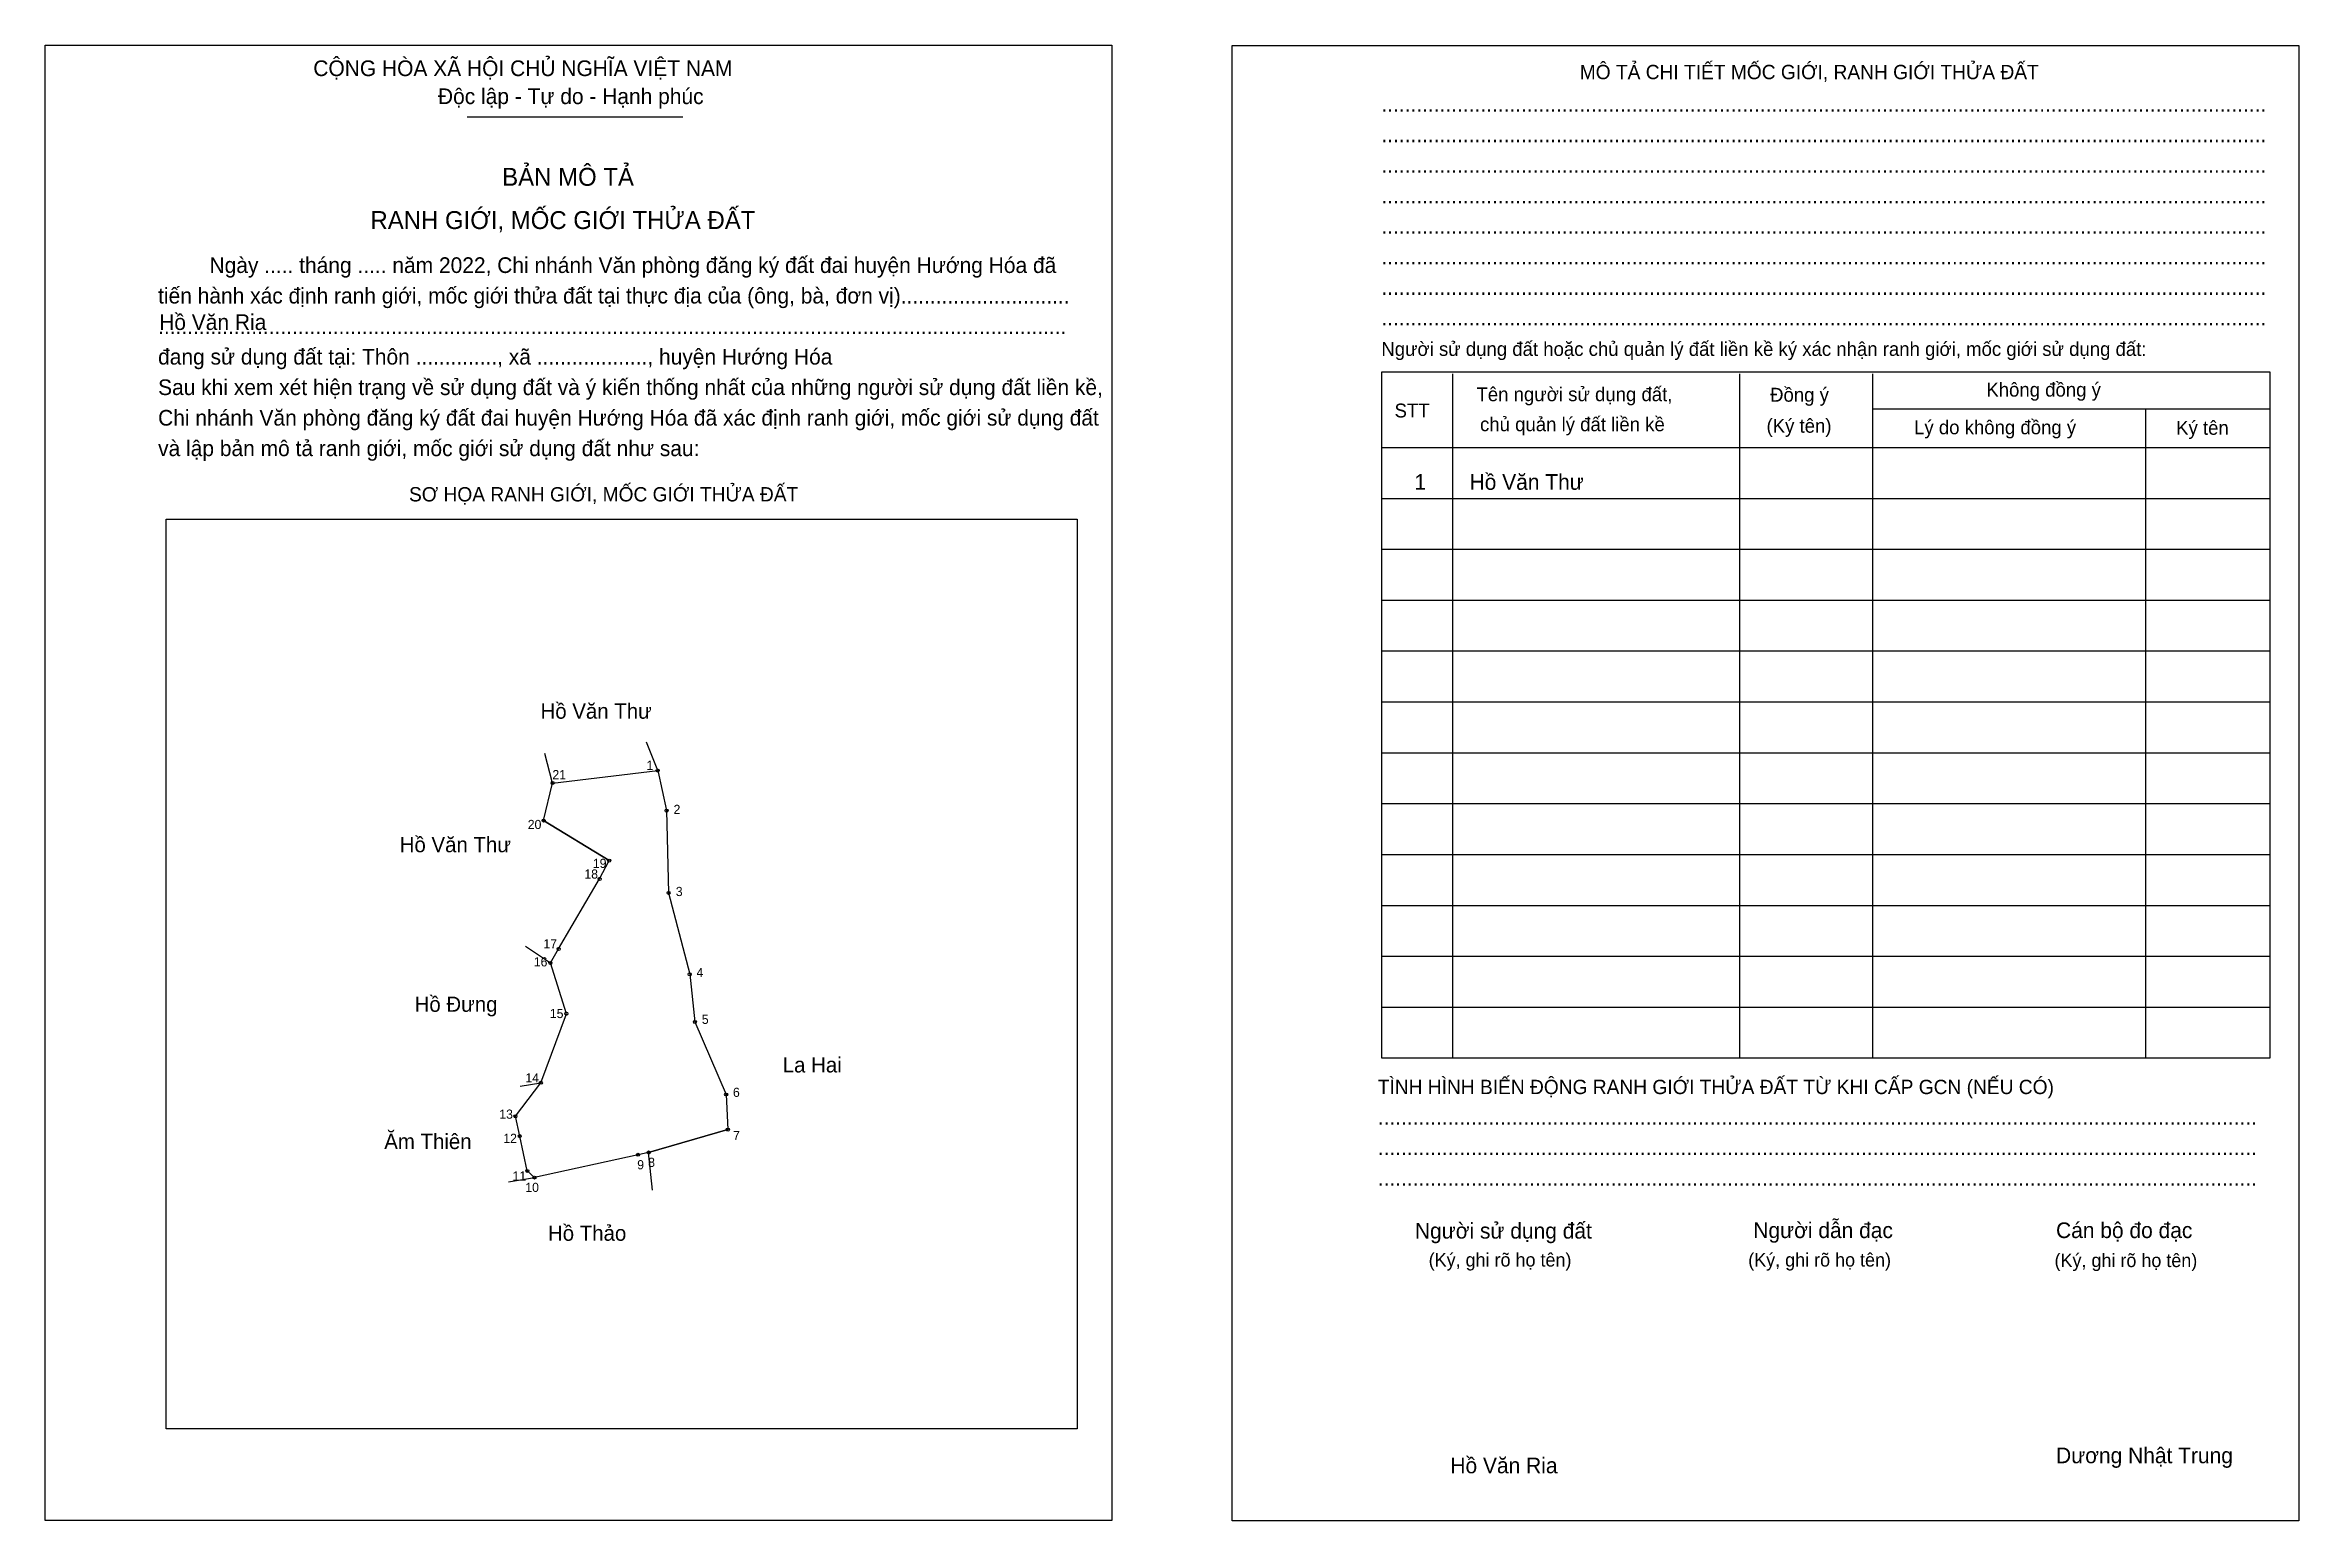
# Model space of a CAD drawing. Extents: x 544527 to 545457, y 1836534 to 1837144.
import ezdxf

# ---------------------------------------------------------------- set-up
doc = ezdxf.new("R2010")
doc.units = 0
for name, color, linetype in [('Level 1', 7, 'Continuous'), ('Level 10', 7, 'Continuous'), ('Level 11', 7, 'Continuous'), ('Level 2', 7, 'Continuous'), ('Level 25', 7, 'Continuous'), ('Level 27', 7, 'Continuous'), ('Level 36', 7, 'Continuous'), ('Level 52', 7, 'Continuous'), ('Level 55', 7, 'Continuous'), ('Level 6', 7, 'Continuous'), ('Level 9', 7, 'Continuous')]:
    doc.layers.add(name, color=color, linetype=linetype)

msp = doc.modelspace()

# ---------------------------------------------------------------- linework, layer by layer
at = {"layer": 'Level 1'}
for p, q in [((544526.57, 1837143.71), (544526.57, 1837143.71)), ((545016.58, 1837143.5), (545016.58, 1837143.5)), ((544700.85, 1837114.09), (544789.91, 1837114.09)), ((545107.63, 1837008.01), (545107.63, 1836725.47)), ((545226.1, 1837008.01), (545226.1, 1836725.47)), ((545280.93, 1837008.01), (545280.93, 1836725.47)), ((545280.93, 1836993.51), (545445.2, 1836993.51)), ((545393.73, 1836993.51), (545393.73, 1836725.47)), ((545078.22, 1836977.55), (545445.2, 1836977.55)), ((545078.22, 1836956.54), (545445.2, 1836956.54)), ((544576.59, 1836947.93), (544576.59, 1836947.93)), ((545078.22, 1836935.54), (545445.2, 1836935.54)), ((545078.22, 1836914.53), (545445.2, 1836914.53)), ((545078.22, 1836893.52), (545445.2, 1836893.52)), ((545078.22, 1836872.52), (545445.2, 1836872.52)), ((545078.22, 1836851.51), (545445.2, 1836851.51)), ((545078.22, 1836830.51), (545445.2, 1836830.51)), ((545078.22, 1836809.5), (545445.2, 1836809.5)), ((545078.22, 1836788.49), (545445.2, 1836788.49)), ((545078.22, 1836767.49), (545445.2, 1836767.49)), ((545078.22, 1836746.48), (545445.2, 1836746.48)), ((544952.6, 1836572.34), (544952.6, 1836572.34)), ((544967.01, 1836534.53), (544967.01, 1836534.53)), ((545457.02, 1836534.32), (545457.02, 1836534.32))]:
    msp.add_line(p, q, dxfattribs=at)
for points in [[(545445.2, 1837008.64), (545078.22, 1837008.64), (545078.22, 1836725.47), (545445.2, 1836725.47)], [(544576.59, 1836947.93), (544952.6, 1836947.93), (544952.6, 1836572.34), (544576.59, 1836572.34)]]:
    msp.add_lwpolyline(points, close=True, dxfattribs=at)
at = {"layer": 'Level 10'}
for p, q in [((544724.87, 1836771.61), (544735.19, 1836764.7)), ((544722.64, 1836713.89), (544731.24, 1836715.24)), ((544777.37, 1836670.83), (544775.74, 1836686.45)), ((544717.9, 1836674.28), (544728.62, 1836676.11))]:
    msp.add_line(p, q, dxfattribs=at)
msp.add_lwpolyline([(544720.75, 1836701.38), (544731.24, 1836715.24), (544741.77, 1836743.74), (544735.19, 1836764.7), (544738.59, 1836770.5), (544755.52, 1836799.4), (544759.44, 1836806.96), (544732.4, 1836823.5), (544736.11, 1836839.01), (544779.49, 1836844.16), (544783.14, 1836827.61), (544783.95, 1836793.64), (544792.69, 1836760.04), (544794.84, 1836740.36), (544807.75, 1836710.36), (544808.44, 1836695.88), (544775.74, 1836686.45), (544771.4, 1836685.5), (544728.62, 1836676.11), (544725.65, 1836678.84), (544722.53, 1836693.19)], close=True, dxfattribs=at)
at = {"layer": 'Level 11'}
for centre in [(544736.11, 1836839.01), (544779.49, 1836844.16), (544732.4, 1836823.5), (544783.14, 1836827.61), (544759.44, 1836806.96), (544755.52, 1836799.4), (544783.95, 1836793.64), (544735.19, 1836764.7), (544738.59, 1836770.5), (544792.69, 1836760.04), (544741.77, 1836743.74), (544794.84, 1836740.36), (544731.24, 1836715.24), (544807.75, 1836710.36), (544720.75, 1836701.38), (544720.75, 1836701.38), (544722.53, 1836693.19), (544808.44, 1836695.88), (544771.4, 1836685.5), (544775.74, 1836686.45), (544725.65, 1836678.84), (544728.62, 1836676.11)]:
    msp.add_circle(centre, 0.63, dxfattribs=at)
at = {"layer": 'Level 2'}
for points in [[(544526.58, 1837143.71), (544967.01, 1837143.71), (544967.01, 1836534.53), (544526.58, 1836534.53)], [(545016.59, 1837143.5), (545457.03, 1837143.5), (545457.03, 1836534.32), (545016.59, 1836534.32)]]:
    msp.add_lwpolyline(points, close=True, dxfattribs=at)
at = {"layer": 'Level 25'}
for p, q in [((544732.4, 1836823.5), (544759.44, 1836806.96)), ((544775.74, 1836686.45), (544808.44, 1836695.88))]:
    msp.add_line(p, q, dxfattribs=at)
at = {"layer": 'Level 27'}
for p, q in [((544736.11, 1836839.01), (544732.89, 1836851.19)), ((544779.49, 1836844.16), (544774.82, 1836855.87))]:
    msp.add_line(p, q, dxfattribs=at)

# ---------------------------------------------------------------- texts
at = {"layer": 'Level 1'}
for s, height, p in [('CỘNG HÒA XÃ HỘI CHỦ NGHĨA VIỆT NAM', 6.4696, (544637.3, 1837130.9)), ('MÔ TẢ CHI TIẾT MỐC GIỚI, RANH GIỚI THỬA ĐẤT', 5.915, (545160.12, 1837129.62)), ('Độc lập - Tự do - Hạnh phúc', 6.4696, (544688.76, 1837119.34)), ('........................................................................................................................................................', 6.46956, (545078.22, 1837116.19)), ('........................................................................................................................................................', 6.46956, (545078.22, 1837103.59)), ('BẢN MÔ TẢ', 7.395, (544715.28, 1837085.61)), ('........................................................................................................................................................', 6.46956, (545078.22, 1837090.98)), ('RANH GIỚI, MỐC GIỚI THỬA ĐẤT', 7.3946, (544660.9, 1837067.75)), ('........................................................................................................................................................', 6.46956, (545078.22, 1837078.38)), ('........................................................................................................................................................', 6.46956, (545078.22, 1837065.78)), ('Ngày ..... tháng ..... năm 2022, Chi nhánh Văn phòng đăng ký đất đai huyện Hướng Hóa đã', 6.4696, (544594.45, 1837049.6)), ('........................................................................................................................................................', 6.46956, (545078.22, 1837053.17)), ('tiến hành xác định ranh giới, mốc giới thửa đất tại thực địa của (ông, bà, đơn vị).............................', 6.46956, (544573.23, 1837037)), ('........................................................................................................................................................', 6.46956, (545078.22, 1837040.57)), ('............................................................................................................................................................', 6.46956, (544573.23, 1837024.39)), ('........................................................................................................................................................', 6.46956, (545078.22, 1837027.96)), ('đang sử dụng đất tại: Thôn .............., xã ..................., huyện Hướng Hóa', 6.4696, (544573.23, 1837011.79)), ('Người sử dụng đất hoặc chủ quản lý đất liền kề ký xác nhận ranh giới, mốc giới sử dụng đất:', 5.7308, (545078.22, 1837015.36)), ('Sau khi xem xét hiện trạng về sử dụng đất và ý kiến thống nhất của những người sử dụng đất liền kề,', 6.4696, (544573.23, 1836999.19)), ('Tên người sử dụng đất,', 5.7308, (545117.5, 1836996.67)), ('Đồng ý', 5.731, (545238.71, 1836996.46)), ('Không đồng ý', 5.7308, (545327.98, 1836998.56)), ('Chi nhánh Văn phòng đăng ký đất đai huyện Hướng Hóa đã xác định ranh giới, mốc giới sử dụng đất', 6.4696, (544573.23, 1836986.58)), ('STT', 5.731, (545083.68, 1836989.94)), ('chủ quản lý đất liền kề', 5.7308, (545118.97, 1836984.27)), ('(Ký tên)', 5.731, (545237.24, 1836983.64)), ('Lý do không đồng ý', 5.7308, (545298.16, 1836983.01)), ('Ký tên', 5.731, (545406.34, 1836982.8)), ('và lập bản mô tả ranh giới, mốc giới sử dụng đất như sau:', 6.4696, (544573.23, 1836973.98)), ('SƠ HỌA RANH GIỚI, MỐC GIỚI THỬA ĐẤT', 5.915, (544676.81, 1836955.27)), ('TÌNH HÌNH BIẾN ĐỘNG RANH GIỚI THỬA ĐẤT TỪ KHI CẤP GCN (NẾU CÓ)', 5.915, (545076.75, 1836710.56)), ('.......................................................................................................................................................', 6.46956, (545076.75, 1836697.96)), ('.......................................................................................................................................................', 6.46956, (545076.75, 1836685.35)), ('.......................................................................................................................................................', 6.46956, (545076.75, 1836672.75)), ('Người sử dụng đất', 6.4696, (545092.08, 1836650.9)), ('Người dẫn đạc', 6.4696, (545231.78, 1836651.11)), ('Cán bộ đo đạc', 6.4696, (545356.76, 1836651.11)), ('(Ký, ghi rõ họ tên)', 5.5456, (545097.76, 1836639.35)), ('(Ký, ghi rõ họ tên)', 5.5456, (545229.68, 1836639.35)), ('(Ký, ghi rõ họ tên)', 5.5456, (545356.13, 1836639.14)), ('Dương Nhật Trung', 6.4696, (545356.76, 1836558.15))]:
    msp.add_text(s, height=height, dxfattribs=at).set_placement(p)
at = {"layer": 'Level 36'}
for s, p in [('Hồ Văn Thư', (544731.11, 1836865.55)), ('Hồ Văn Thư', (544672.97, 1836810.43)), ('Hồ Đưng', (544679.13, 1836744.53)), ('La Hai', (544831.1, 1836719.49)), ('Ăm Thiên', (544666.59, 1836687.87)), ('Hồ Thảo', (544734.19, 1836650))]:
    msp.add_text(s, height=6.302, dxfattribs=at).set_placement(p)
at = {"layer": 'Level 52'}
for s, p in [('1', (545091.86, 1836960.07)), ('Hồ Văn Thư', (545114.64, 1836960.07))]:
    msp.add_text(s, height=6.47, dxfattribs=at).set_placement(p)
at = {"layer": 'Level 55'}
for s, p in [('21', (544735.84, 1836839.01)), ('1', (544779.37, 1836844.16)), ('20', (544732.1, 1836823.5)), ('2', (544783, 1836827.61)), ('19', (544759.14, 1836806.96)), ('18', (544755.23, 1836799.4)), ('3', (544783.82, 1836793.64)), ('16', (544734.89, 1836764.7)), ('17', (544738.29, 1836770.5)), ('4', (544792.55, 1836760.04)), ('15', (544741.48, 1836743.74)), ('5', (544794.71, 1836740.36)), ('14', (544730.94, 1836715.24)), ('6', (544807.61, 1836710.36)), ('13', (544720.47, 1836701.38)), ('12', (544722.23, 1836693.19)), ('7', (544808.3, 1836695.88)), ('9', (544771.26, 1836685.5)), ('8', (544775.6, 1836686.45)), ('11', (544725.38, 1836678.84)), ('10', (544728.32, 1836676.11))]:
    msp.add_text(s, height=0.42, dxfattribs=at).set_placement(p)
at = {"layer": 'Level 6'}
for p in [(544573.67, 1837026.07), (545106.72, 1836553.99)]:
    msp.add_text('Hồ Văn Ria', height=6.47, dxfattribs=at).set_placement(p)
at = {"layer": 'Level 9'}
for s, height, p in [('1', 3.78, (544774.83, 1836844.42)), ('21', 3.781, (544736.02, 1836840.59)), ('2', 3.78, (544786.03, 1836826.22)), ('20', 3.781, (544725.83, 1836820)), ('18', 3.781, (544749.21, 1836799.54)), ('19', 3.781, (544752.72, 1836803.94)), ('3', 3.78, (544786.95, 1836792.33)), ('17', 3.781, (544732.3, 1836770.73)), ('16', 3.781, (544728.33, 1836763.28)), ('4', 3.78, (544795.52, 1836758.91)), ('15', 3.781, (544734.96, 1836741.95)), ('5', 3.78, (544797.69, 1836739.54)), ('14', 3.781, (544724.86, 1836715.37)), ('6', 3.78, (544810.55, 1836709.41)), ('13', 3.781, (544714.09, 1836700.39)), ('12', 3.781, (544715.75, 1836690.41)), ('7', 3.78, (544810.58, 1836691.54)), ('9', 3.78, (544771.02, 1836679.5)), ('8', 3.78, (544775.54, 1836680.49)), ('11', 3.781, (544719.55, 1836674.86)), ('10', 3.781, (544724.83, 1836670.16))]:
    msp.add_text(s, height=height, dxfattribs=at).set_placement(p)

doc.saveas('drawing.dxf')
